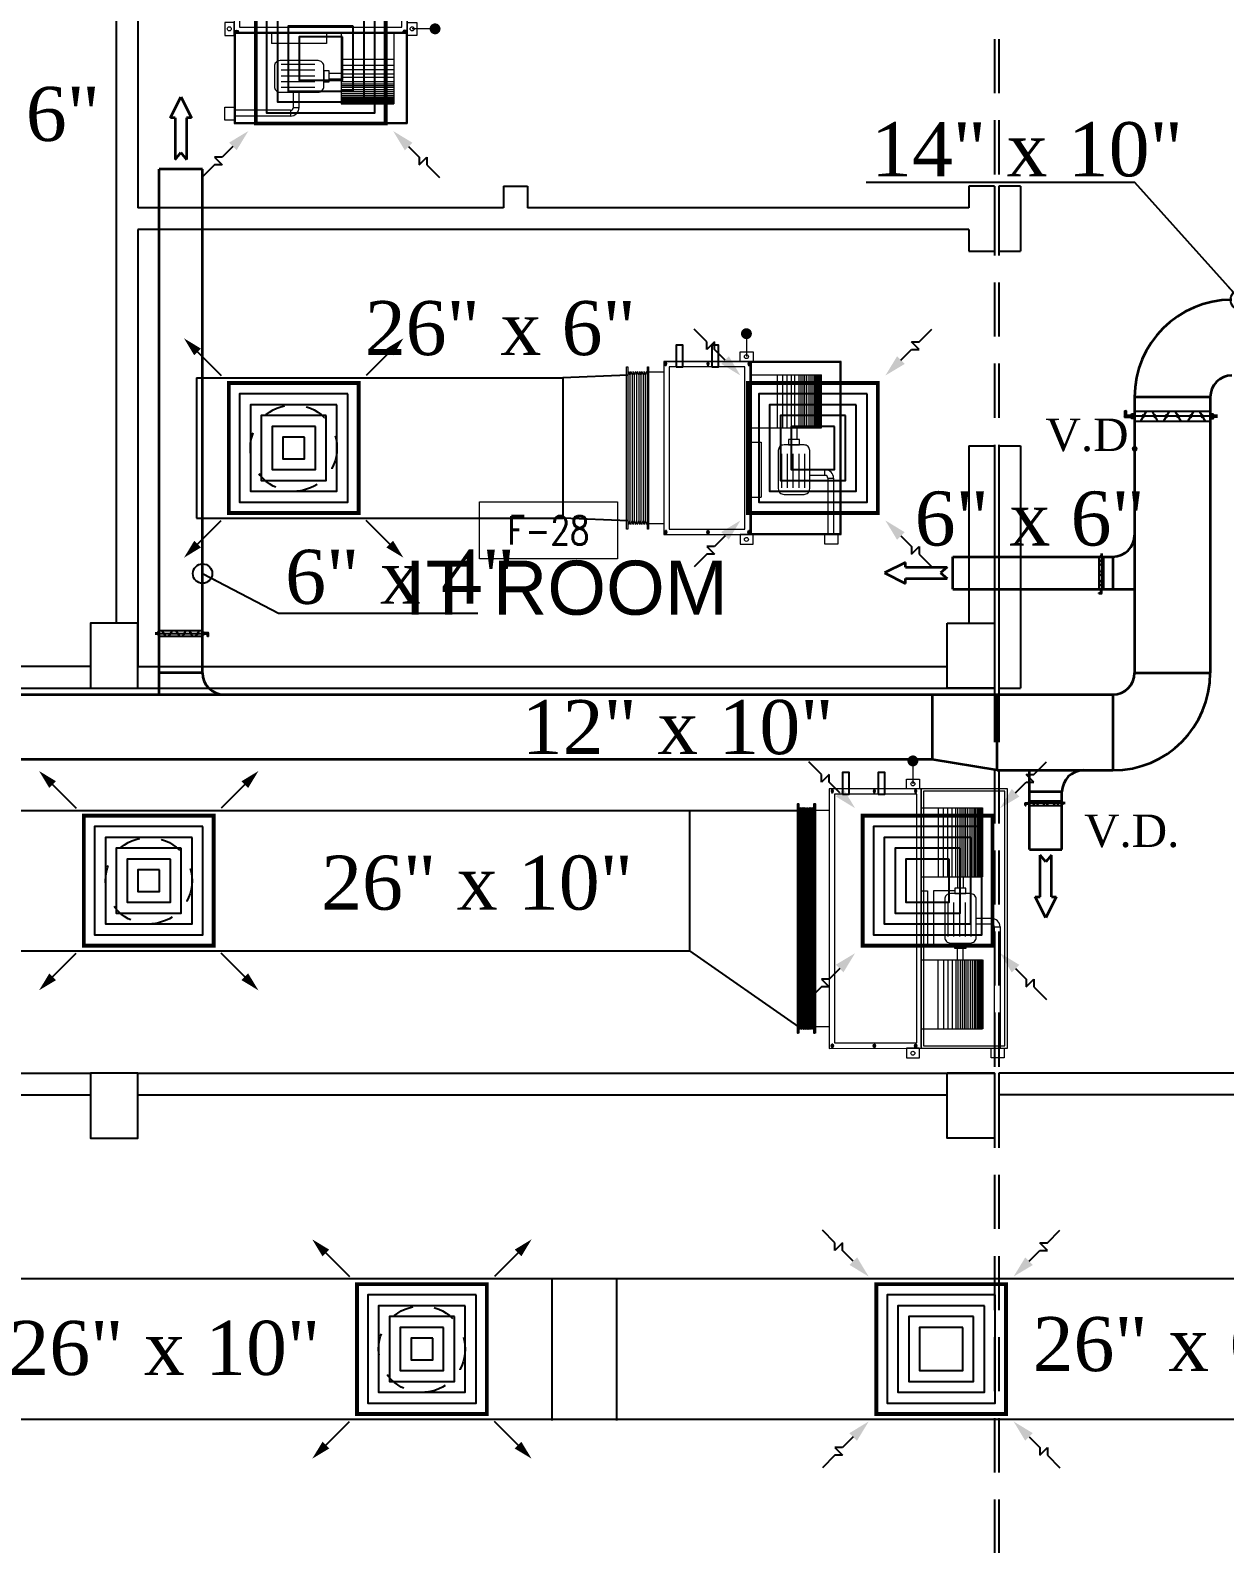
# Model space of a CAD drawing. Extents: x -432 to -365, y -145 to 173.
# Drawn here: x -387.16 to -381.64, y -88.2 to -81.21 of the extents above; entities that cross this region are included whole.
import ezdxf
from ezdxf.enums import TextEntityAlignment as Align

# ---------------------------------------------------------------- set-up
doc = ezdxf.new("R2010")
doc.units = 0
doc.header["$MEASUREMENT"] = 0
for name, pattern in [('DASHDOT', [1, 0.5, -0.25, 0, -0.25]), ('HIDDEN', [0.375, 0.25, -0.125]), ('HIDDEN-Z', [3, 2, -1])]:
    doc.linetypes.add(name, pattern=pattern)
for name, color, linetype in [('01_AC-EQUIP', 206, 'Continuous'), ('03_AC-S.DUCT', 5, 'Continuous'), ('12-AC-FL.CONN.', 2, 'Continuous'), ('A.C.VOLUM DAMPER', 2, 'Continuous'), ('COL', 2, 'Continuous'), ('COLHATCH', 5, 'Continuous'), ('FASEL', 253, 'Continuous'), ('M-CH-WP-R', 40, 'HIDDEN-Z'), ('M-CH-WP-S', 142, 'Continuous'), ('M-DIFUSER', 195, 'Continuous'), ('M-DUCT-RA', 30, 'Continuous'), ('M-DUCT-SA', 5, 'Continuous'), ('M-EQBMNT', 21, 'Continuous'), ('WALL', 4, 'Continuous'), ('WIN', 5, 'Continuous'), ('ZONE TEXT', 73, 'Continuous')]:
    doc.layers.add(name, color=color, linetype=linetype)
for name, color, linetype, lineweight in [('04-AC_F.A.DUCT', 4, 'Continuous', 35), ('A-SYMB-RMNU', 4, 'Continuous', 9), ('AC-TEXT', 15, 'Continuous', 30)]:
    doc.layers.add(name, color=color, linetype=linetype, lineweight=lineweight)
doc.styles.add('AC', font='romans.shx', dxfattribs={"height": 0.2})
doc.styles.add('ARABY', font='sosa.shx')
doc.styles.add('ROMANS-TITLE', font='ROMANS.shx', dxfattribs={"width": 0.8})
doc.dimstyles.new('IHAB', dxfattribs={"dimscale": 0, "dimtxt": 0.15, "dimasz": 0.09, "dimexe": 0.18, "dimexo": 0.0625, "dimgap": 0, "dimtad": 0, "dimtih": 1, "dimtoh": 1, "dimzin": 0, "dimdsep": 46, "dimtxsty": 'ARABY', "dimcen": 0.03, "dimse1": 1, "dimse2": 1, "dimclrd": 36, "dimclrt": 42, "dimadec": 0, "dimazin": 0, "dimtfac": 1, "dimtmove": 1, "dimatfit": 3, "dimldrblk": 'ORIGIN', "dimfxl": 1, "dimtolj": 1, "dimtzin": 0, "dimarcsym": 0})

# ---------------------------------------------------------------- blocks, each defined once
blk = doc.blocks.new('*U251')
at = {"layer": 'M-DIFUSER', "ltscale": 5, "const_width": 18}
blk.add_lwpolyline([(-300, 300), (300, 300), (300, -300), (-300, -300)], close=True, dxfattribs=at)
at = {"layer": 'M-DIFUSER', "color": 21}
for points in [[(250, 250), (-250, 250), (-250, -250), (250, -250)], [(200, 200), (-200, 200), (-200, -200), (200, -200)], [(150, 150), (-150, 150), (-150, -150), (150, -150)], [(100, 100), (-100, 100), (-100, -100), (100, -100)], [(50, 50), (-50, 50), (-50, -50), (50, -50)]]:
    blk.add_lwpolyline(points, close=True, dxfattribs=at)
at = {"layer": 'M-DUCT-SA', "color": 5, "extrusion": (-5.07059e-20, -1.19855e-17, -1)}
blk.add_line((-461.1, 461.1), (-335.4, 335.4), dxfattribs=at)
at = {"layer": 'M-DUCT-SA', "color": 5, "extrusion": (-1.19855e-17, 5.07059e-20, -1)}
blk.add_line((461.1, 461.1), (335.4, 335.4), dxfattribs=at)
at = {"layer": 'M-DUCT-SA', "color": 5, "extrusion": (1.19855e-17, -5.07059e-20, -1)}
blk.add_line((-461.1, -461.1), (-335.4, -335.4), dxfattribs=at)
at = {"layer": 'M-DUCT-SA', "color": 5, "extrusion": (5.07059e-20, 1.19855e-17, -1)}
blk.add_line((461.1, -461.1), (335.4, -335.4), dxfattribs=at)
at = {"layer": 'M-DUCT-SA', "color": 5, "extrusion": (-5.07059e-20, -1.19855e-17, -1)}
blk.add_solid([(459.6, 428.4), (428.6, 459.4), (506.9, 506.9)], dxfattribs=at)
at = {"layer": 'M-DUCT-SA', "color": 5, "extrusion": (5.07059e-20, -1.19855e-17, -1)}
blk.add_solid([(-459.6, 428.4), (-428.7, 459.4), (-506.9, 506.9)], dxfattribs=at)
at = {"layer": 'M-DUCT-SA', "color": 5, "extrusion": (1.19855e-17, -5.07059e-20, -1)}
blk.add_solid([(428.4, -459.6), (459.4, -428.6), (506.9, -506.9)], dxfattribs=at)
at = {"layer": 'M-DUCT-SA', "color": 5, "extrusion": (-1.19855e-17, -5.07059e-20, -1)}
blk.add_solid([(-428.4, -459.6), (-459.4, -428.6), (-506.9, -506.9)], dxfattribs=at)
blk = doc.blocks.new('*U254')
at = {"layer": 'M-DIFUSER', "ltscale": 5, "const_width": 18}
blk.add_lwpolyline([(-300, 300), (300, 300), (300, -300), (-300, -300)], close=True, dxfattribs=at)
at = {"layer": 'M-DIFUSER', "color": 21}
for points in [[(250, 250), (-250, 250), (-250, -250), (250, -250)], [(200, 200), (-200, 200), (-200, -200), (200, -200)], [(150, 150), (-150, 150), (-150, -150), (150, -150)], [(100, 100), (-100, 100), (-100, -100), (100, -100)]]:
    blk.add_lwpolyline(points, close=True, dxfattribs=at)
at = {"layer": 'M-DUCT-RA', "color": 30}
for p, q in [((-491, 491), (-548.9, 548.9)), ((-491, 455.4), (-491, 491)), ((-455.4, 491), (-491, 455.4)), ((-455.4, 455.4), (-455.4, 491)), ((455.4, 491), (491, 491)), ((491, 455.4), (455.4, 491)), ((491, 491), (548.9, 548.9)), ((-406.3, 406.3), (-455.4, 455.4)), ((406.3, 406.3), (455.4, 455.4)), ((455.4, 455.4), (491, 455.4)), ((-406.3, -406.3), (-455.4, -455.4)), ((406.3, -406.3), (455.4, -455.4)), ((-491, -455.4), (-455.4, -491)), ((-455.4, -455.4), (-491, -455.4)), ((455.4, -491), (491, -455.4)), ((455.4, -455.4), (455.4, -491)), ((491, -455.4), (491, -491)), ((-491, -491), (-548.9, -548.9)), ((-455.4, -491), (-491, -491)), ((491, -491), (548.9, -548.9))]:
    blk.add_line(p, q, dxfattribs=at)
for points in [[(-388.6, 424), (-423.7, 388.9), (-335, 335)], [(424, 388.6), (388.9, 423.7), (335, 335)], [(-424, -388.6), (-388.9, -423.7), (-335, -335)], [(388.6, -424), (423.7, -388.9), (335, -335)]]:
    blk.add_solid(points, dxfattribs=at)
blk = doc.blocks.new('A$C069E27EC')
at = {"layer": '01_AC-EQUIP', "color": 2, "linetype": 'Continuous'}
for p, q in [((0, 0), (0, -130)), ((1.01, 0.32), (0.5, -1.29)), ((1.01, 0.32), (1.52, -1.29)), ((2.03, 0.32), (1.52, -1.29)), ((2.03, 0.32), (2.54, -1.29)), ((3.05, 0.32), (2.54, -1.29)), ((3.05, 0.32), (3.56, -1.29)), ((4.06, 0.32), (3.56, -1.29)), ((4.06, 0.32), (4.57, -1.29)), ((5.08, 0.32), (4.57, -1.29)), ((5.08, 0.32), (5.59, -1.29)), ((6.1, 0.32), (5.59, -1.29)), ((6.1, 0.32), (6.61, -1.29)), ((7.12, 0.32), (6.61, -1.29)), ((7.12, 0.32), (7.63, -1.29)), ((8.14, 0.32), (7.63, -1.29)), ((8.14, 0.32), (8.65, -1.29)), ((9.16, 0.32), (8.65, -1.29)), ((9.16, 0.32), (9.67, -1.29)), ((1.52, -128.71), (1.52, -1.29)), ((2.54, -128.71), (2.54, -1.29)), ((3.56, -128.71), (3.56, -1.29)), ((4.57, -128.71), (4.57, -1.29)), ((5.59, -128.71), (5.59, -1.29)), ((6.61, -128.71), (6.61, -1.29)), ((7.63, -128.71), (7.63, -1.29)), ((8.65, -128.71), (8.65, -1.29)), ((1.01, -130.32), (0.5, -128.71)), ((1.01, -130.32), (1.52, -128.71)), ((2.03, -130.32), (1.52, -128.71)), ((2.03, -130.32), (2.54, -128.71)), ((3.05, -130.32), (2.54, -128.71)), ((3.05, -130.32), (3.56, -128.71)), ((4.06, -130.32), (3.56, -128.71)), ((4.06, -130.32), (4.57, -128.71)), ((5.08, -130.32), (4.57, -128.71)), ((5.08, -130.32), (5.59, -128.71)), ((6.1, -130.32), (5.59, -128.71)), ((6.1, -130.32), (6.61, -128.71)), ((7.12, -130.32), (6.61, -128.71)), ((7.12, -130.32), (7.63, -128.71)), ((8.14, -130.32), (7.63, -128.71)), ((8.14, -130.32), (8.65, -128.71)), ((9.16, -130.32), (8.65, -128.71)), ((9.16, -130.32), (9.67, -128.71))]:
    blk.add_line(p, q, dxfattribs=at)
for points in [[(0, 2.5), (0.5, 2.5), (0.5, -132.5), (0, -132.5)], [(9.67, 2.5), (10.17, 2.5), (10.17, -132.5), (9.67, -132.5)]]:
    blk.add_lwpolyline(points, close=True, dxfattribs=at)
blk = doc.blocks.new('A$C7CD32F90')
at = {"layer": '01_AC-EQUIP', "color": 1, "lineweight": 20}
for p, q in [((0.6392, -0.0346), (1.2, -0.0345)), ((0.6392, -0.0612), (0.6392, -0.0346)), ((0.6392, -0.0612), (1.2, -0.0612)), ((0.0885, -0.4), (0.0885, -0.1159)), ((0.4078, -0.1159), (0.0885, -0.1159)), ((0.4078, -0.1175), (0.0885, -0.1175)), ((0.4078, -0.1194), (0.0885, -0.1194)), ((0.4078, -0.1218), (0.0885, -0.1218)), ((0.4078, -0.1249), (0.0885, -0.1249)), ((0.4078, -0.1281), (0.0885, -0.1281)), ((0.4078, -0.1317), (0.0885, -0.1317)), ((0.4078, -0.1357), (0.0885, -0.1357)), ((0.4078, -0.4), (0.4078, -0.1159)), ((0.5993, -0.0745), (0.5993, -0.1449)), ((0.6259, -0.0745), (0.5993, -0.0745)), ((0.6259, -0.0745), (0.6259, -0.1449)), ((0.7908, -0.4), (0.7908, -0.1159)), ((0.7908, -0.1159), (1.11, -0.1159)), ((0.7908, -0.1175), (1.11, -0.1175)), ((0.7908, -0.1194), (1.11, -0.1194)), ((0.7908, -0.1218), (1.11, -0.1218)), ((0.7908, -0.1249), (1.11, -0.1249)), ((0.7908, -0.1281), (1.11, -0.1281)), ((0.7908, -0.1317), (1.11, -0.1317)), ((0.7908, -0.1357), (1.11, -0.1357)), ((1.11, -0.4), (1.11, -0.1159)), ((0.4078, -0.1407), (0.0885, -0.1407)), ((0.4078, -0.1475), (0.0885, -0.1475)), ((0.4078, -0.1547), (0.0885, -0.1547)), ((0.4078, -0.1635), (0.0885, -0.1635)), ((0.4078, -0.1733), (0.0885, -0.1733)), ((0.4078, -0.1834), (0.0885, -0.1834)), ((0.4078, -0.1935), (0.0885, -0.1935)), ((0.4078, -0.2007), (0.0885, -0.2007)), ((0.4078, -0.2094), (0.0885, -0.2094)), ((0.4078, -0.2044), (0.4596, -0.2044)), ((0.6828, -0.1679), (0.5262, -0.1679)), ((0.6828, -0.1945), (0.5262, -0.1945)), ((0.7908, -0.2044), (0.739, -0.2044)), ((0.7908, -0.1407), (1.11, -0.1407)), ((0.7908, -0.1475), (1.11, -0.1475)), ((0.7908, -0.1547), (1.11, -0.1547)), ((0.7908, -0.1635), (1.11, -0.1635)), ((0.7908, -0.1733), (1.11, -0.1733)), ((0.7908, -0.1834), (1.11, -0.1834)), ((0.7908, -0.1935), (1.11, -0.1935)), ((0.7908, -0.2007), (1.11, -0.2007)), ((0.7908, -0.2094), (1.11, -0.2094)), ((0.4078, -0.2192), (0.0885, -0.2192)), ((0.4078, -0.2293), (0.0885, -0.2293)), ((0.4078, -0.2394), (0.0885, -0.2394)), ((0.4078, -0.2554), (0.0885, -0.2554)), ((0.4078, -0.2754), (0.0885, -0.2754)), ((0.4078, -0.231), (0.4596, -0.231)), ((0.4722, -0.2429), (0.4722, -0.3429)), ((0.6828, -0.2211), (0.5262, -0.2211)), ((0.6828, -0.2477), (0.5262, -0.2477)), ((0.6828, -0.2743), (0.5262, -0.2743)), ((0.7263, -0.2429), (0.7263, -0.3429)), ((0.7908, -0.231), (0.739, -0.231)), ((0.7908, -0.2192), (1.11, -0.2192)), ((0.7908, -0.2293), (1.11, -0.2293)), ((0.7908, -0.2394), (1.11, -0.2394)), ((0.7908, -0.2554), (1.11, -0.2554)), ((0.7908, -0.2754), (1.11, -0.2754)), ((0.4078, -0.2954), (0.0885, -0.2954)), ((0.0885, -0.3207), (0.4078, -0.3207)), ((0.4722, -0.3429), (0.7263, -0.3429)), ((0.7908, -0.2954), (1.11, -0.2954)), ((1.11, -0.3207), (0.7908, -0.3207)), ((0.0111, -0.4184), (0.0111, -0.4317)), ((0.4722, -0.3703), (0.7263, -0.3703)), ((0.4722, -0.4), (0.4722, -0.3703)), ((0.7263, -0.4), (0.7263, -0.3703)), ((1.1889, -0.4184), (1.1889, -0.4317)), ((0.0219, -0.4254), (0.0012, -0.4254)), ((1.1781, -0.4254), (1.1988, -0.4254)), ((0.0219, -0.6154), (0.0012, -0.6154)), ((0.0111, -0.6084), (0.0111, -0.6217)), ((1.1781, -0.6154), (1.1988, -0.6154)), ((1.1889, -0.6084), (1.1889, -0.6217)), ((0.0219, -0.8104), (0.0012, -0.8104)), ((0.0111, -0.8034), (0.0111, -0.8167)), ((0.1002, -0.8245), (0.1002, -0.8899)), ((1.1002, -0.8245), (1.1002, -0.8899)), ((1.1781, -0.8104), (1.1988, -0.8104)), ((1.1889, -0.8034), (1.1889, -0.8167))]:
    blk.add_line(p, q, dxfattribs=at)
at = {"layer": '01_AC-EQUIP', "color": 1, "linetype": 'DASHDOT', "lineweight": 20}
for p, q in [((0.4078, -0.1935), (0.0885, -0.1935)), ((0.7908, -0.1935), (1.11, -0.1935))]:
    blk.add_line(p, q, dxfattribs=at)
at = {"layer": '01_AC-EQUIP', "color": 4, "lineweight": 20}
blk.add_line((-0.1285, -0.4376), (-0.0226, -0.4376), dxfattribs=at)
at = {"layer": '01_AC-EQUIP', "color": 1, "lineweight": 20}
for points in [[(0, -0.4), (1.2, -0.4), (1.2, 0), (0, 0)], [(0.0121, -0.3879), (1.1879, -0.3879), (1.1879, -0.0121), (0.0121, -0.0121)], [(1.244, -0.0757), (1.2, -0.0757), (1.2, -0.0158), (1.244, -0.0158)], [(0.4848, -0.1925), (0.4596, -0.1925), (0.4596, -0.2429), (0.4848, -0.2429)], [(0.7137, -0.1925), (0.739, -0.1925), (0.739, -0.2429), (0.7137, -0.2429)], [(-0.044, -0.4068), (0, -0.4068), (0, -0.4667), (-0.044, -0.4667)], [(1.2, -0.4), (0, -0.4), (0, -0.8245), (1.2003, -0.8245)], [(1.244, -0.4068), (1.2, -0.4068), (1.2, -0.4667), (1.244, -0.4667)], [(1.175, -0.42), (0.0245, -0.42), (0.0245, -0.8), (1.175, -0.8)]]:
    blk.add_lwpolyline(points, close=True, dxfattribs=at)
blk.add_lwpolyline([(0.6871, -0.1449), (0.5115, -0.1449, 0.414214), (0.4848, -0.1715), (0.4848, -0.2639, 0.414214), (0.5115, -0.2905), (0.6871, -0.2905, 0.414214), (0.7137, -0.2639), (0.7137, -0.1715, 0.414214)], format="xyb", close=True, dxfattribs=at)
at = {"layer": '01_AC-EQUIP', "color": 4, "lineweight": 20, "const_width": 0.0252}
blk.add_lwpolyline([(-0.1258, -0.4499, 1), (-0.1312, -0.4253, 1)], format="xyb", close=True, dxfattribs=at)
at = {"layer": '01_AC-EQUIP', "color": 1, "lineweight": 20}
for centre in [(-0.0226, -0.4376), (1.2226, -0.4376)]:
    blk.add_circle(centre, 0.00932, dxfattribs=at)
for radius in [0.0399, 0.0133]:
    blk.add_arc((0.6392, -0.0745), radius, 90.00061, 180.00061, dxfattribs=at)
at = {"layer": '01_AC-EQUIP', "color": 1, "lineweight": 20, "extrusion": (0, 0, -1)}
for centre, major_axis, start_param, end_param in [((0.0111, -0.4254), (-0.00827, 0), -1.570796, 4.712389), ((0.0111, -0.4254), (-0.0047, 0), 3.141593, 9.424778), ((0.0111, -0.6154), (-0.00827, 0), -1.570796, 4.712389), ((0.0111, -0.6154), (-0.0047, 0), 3.141593, 9.424778), ((0.0111, -0.8104), (-0.00827, 0), -1.570796, 4.712389), ((0.0111, -0.8104), (-0.0047, 0), 3.141593, 9.424778)]:
    blk.add_ellipse(centre, major_axis=major_axis, ratio=0.646018, start_param=start_param, end_param=end_param, dxfattribs=at)
at = {"layer": '01_AC-EQUIP', "color": 1, "lineweight": 20}
for centre, major_axis, start_param, end_param in [((1.1889, -0.4254), (0.00827, 0), -1.570796, 4.712389), ((1.1889, -0.4254), (0.0047, 0), 3.141593, 9.424778), ((1.1889, -0.6154), (0.00827, 0), -1.570796, 4.712389), ((1.1889, -0.6154), (0.0047, 0), 3.141593, 9.424778), ((1.1889, -0.8104), (0.00827, 0), -1.570796, 4.712389), ((1.1889, -0.8104), (0.0047, 0), 3.141593, 9.424778)]:
    blk.add_ellipse(centre, major_axis=major_axis, ratio=0.646018, start_param=start_param, end_param=end_param, dxfattribs=at)
at = {"layer": 'M-CH-WP-R', "color": 6, "linetype": 'ByBlock', "ltscale": 1.5}
blk.add_lwpolyline([(0.025, -0.7623), (0.025, -0.7323), (-0.075, -0.7323), (-0.075, -0.7623)], close=True, dxfattribs=at)
at = {"layer": 'M-CH-WP-S', "color": 5, "linetype": 'ByBlock', "ltscale": 1.5}
blk.add_lwpolyline([(0.025, -0.5973), (0.025, -0.5673), (-0.075, -0.5673), (-0.075, -0.5973)], close=True, dxfattribs=at)
at = {"layer": 'M-EQBMNT', "color": 21, "linetype": 'ByBlock', "ltscale": 1.5}
for p, q in [((0.4078, -0.1159), (0.0885, -0.1159)), ((0.7908, -0.1159), (1.11, -0.1159))]:
    blk.add_line(p, q, dxfattribs=at)
at = {"layer": '01_AC-EQUIP', "color": 1, "lineweight": 20, "xscale": 0.00784765227677817, "yscale": 0.00784765227677817, "zscale": 0.00784765227677817, "rotation": 270}
blk.add_blockref('A$C069E27EC', (1.1102, -0.8899), dxfattribs=at)
blk = doc.blocks.new('A$C7E27466D')
at = {"layer": '01_AC-EQUIP', "color": 2, "lineweight": 20}
for p, q in [((-75.32, 98.15), (-73.71, 98.66)), ((-75.32, 98.15), (-73.71, 97.64)), ((-4.68, 98.15), (-6.29, 98.66)), ((-4.68, 98.15), (-6.29, 97.64)), ((-75.32, 97.13), (-73.71, 97.64)), ((-75.32, 97.13), (-73.71, 96.62)), ((-75.32, 96.11), (-73.71, 96.62)), ((-75.32, 96.11), (-73.71, 95.6)), ((-75.32, 95.09), (-73.71, 95.6)), ((-75.32, 95.09), (-73.71, 94.58)), ((-75.32, 94.07), (-73.71, 94.58)), ((-75.32, 94.07), (-73.71, 93.56)), ((-75.32, 93.06), (-73.71, 93.56)), ((-75.32, 93.06), (-73.71, 92.55)), ((-75.32, 92.04), (-73.71, 92.55)), ((-75.32, 92.04), (-73.71, 91.53)), ((-75.32, 91.02), (-73.71, 91.53)), ((-75.32, 91.02), (-73.71, 90.51)), ((-6.29, 97.64), (-73.71, 97.64)), ((-6.29, 96.62), (-73.71, 96.62)), ((-6.29, 95.6), (-73.71, 95.6)), ((-6.29, 94.58), (-73.71, 94.58)), ((-6.29, 93.56), (-73.71, 93.56)), ((-6.29, 92.55), (-73.71, 92.55)), ((-6.29, 91.53), (-73.71, 91.53)), ((-4.68, 97.13), (-6.29, 97.64)), ((-4.68, 97.13), (-6.29, 96.62)), ((-4.68, 96.11), (-6.29, 96.62)), ((-4.68, 96.11), (-6.29, 95.6)), ((-4.68, 95.09), (-6.29, 95.6)), ((-4.68, 95.09), (-6.29, 94.58)), ((-4.68, 94.07), (-6.29, 94.58)), ((-4.68, 94.07), (-6.29, 93.56)), ((-4.68, 93.06), (-6.29, 93.56)), ((-4.68, 93.06), (-6.29, 92.55)), ((-4.68, 92.04), (-6.29, 92.55)), ((-4.68, 92.04), (-6.29, 91.53)), ((-4.68, 91.02), (-6.29, 91.53)), ((-4.68, 91.02), (-6.29, 90.51)), ((-75.32, 90), (-73.71, 90.51)), ((-75.32, 90), (-73.71, 89.49)), ((-6.29, 90.51), (-73.71, 90.51)), ((-4.68, 90), (-6.29, 90.51)), ((-4.68, 90), (-6.29, 89.49))]:
    blk.add_line(p, q, dxfattribs=at)
at = {"layer": '01_AC-EQUIP', "color": 1, "lineweight": 20}
for p, q in [((-75, 82), (-75, 88.99)), ((-5, 82), (-5, 88.99)), ((-77.81, 81.04), (-79.88, 81.04)), ((-78.89, 80.34), (-78.89, 81.67)), ((-2.19, 81.04), (-0.12, 81.04)), ((-1.11, 80.34), (-1.11, 81.67)), ((0, 82), (0, 0)), ((-77.81, 61.54), (-79.88, 61.54)), ((-78.89, 60.84), (-78.89, 62.17)), ((-2.19, 61.54), (-0.12, 61.54)), ((-1.11, 60.84), (-1.11, 62.17)), ((-77.81, 42.54), (-79.88, 42.54)), ((-78.89, 41.84), (-78.89, 43.17)), ((-62.71, 42), (-62.71, 37.03)), ((-37.29, 42), (-37.29, 37.03)), ((-30.6, 42), (-30.6, 9.05)), ((-6.17, 42), (-6.17, 9.05)), ((-2.19, 42.54), (-0.12, 42.54)), ((-1.11, 41.84), (-1.11, 43.17)), ((-37.29, 37.03), (-62.71, 37.03)), ((-6.17, 29.53), (-30.6, 29.53)), ((-58.35, 27.43), (-42.69, 27.43)), ((-58.35, 24.77), (-42.69, 24.77)), ((-58.35, 22.11), (-42.69, 22.11)), ((-30.6, 23.1), (-36.03, 23.1)), ((-30.6, 27), (-6.17, 27)), ((-30.6, 25), (-6.17, 25)), ((-30.6, 23), (-6.17, 23)), ((-30.6, 21.4), (-6.17, 21.4)), ((-58.35, 19.45), (-42.69, 19.45)), ((-58.35, 16.79), (-42.69, 16.79)), ((-52.66, 7.45), (-52.66, 14.49)), ((-50, 7.45), (-50, 14.49)), ((-30.6, 20.44), (-36.03, 20.44)), ((-30.6, 19.38), (-6.17, 19.38)), ((-30.6, 18.4), (-6.17, 18.4)), ((-30.6, 17.52), (-6.17, 17.52)), ((-30.6, 16.8), (-6.17, 16.8)), ((-30.6, 15.79), (-6.17, 15.79)), ((-30.6, 14.78), (-6.17, 14.78)), ((-52.66, 7.45), (-50, 7.45)), ((-30.6, 13.8), (-6.17, 13.8)), ((-30.6, 12.93), (-6.17, 12.93)), ((-30.6, 12.21), (-6.17, 12.21)), ((-30.6, 11.53), (-6.17, 11.53)), ((-30.6, 11.03), (-6.17, 11.03)), ((-30.6, 10.62), (-6.17, 10.62)), ((-30.6, 10.27), (-6.17, 10.27)), ((-30.6, 9.94), (-6.17, 9.94)), ((-30.6, 9.63), (-6.17, 9.63)), ((-30.6, 9.39), (-6.17, 9.39)), ((-30.6, 9.2), (-6.17, 9.2)), ((-30.6, 9.05), (-6.17, 9.05)), ((-30.6, 9.05), (-6.17, 9.05)), ((-53.99, 6.12), (-79.58, 6.12)), ((-53.99, 3.46), (-79.58, 3.46)), ((-53.99, 6.12), (-53.99, 3.46))]:
    blk.add_line(p, q, dxfattribs=at)
at = {"layer": '01_AC-EQUIP', "color": 4, "lineweight": 20}
blk.add_line((12.85, 43.76), (2.26, 43.76), dxfattribs=at)
at = {"layer": '01_AC-EQUIP', "color": 1, "linetype": 'DASHDOT', "lineweight": 20}
blk.add_line((-30.6, 16.8), (-6.17, 16.8), dxfattribs=at)
at = {"layer": '01_AC-EQUIP', "color": 2, "lineweight": 20}
for points in [[(-77.5, 98.66), (-77.5, 99.16), (-2.5, 99.16), (-2.5, 98.66)], [(-77.5, 88.99), (-77.5, 89.49), (-2.5, 89.49), (-2.5, 88.99)]]:
    blk.add_lwpolyline(points, close=True, dxfattribs=at)
at = {"layer": '01_AC-EQUIP', "color": 1, "lineweight": 20}
for points in [[(-80, 42), (0, 42), (0, 82), (-80, 82)], [(-77.5, 44.5), (-2.5, 44.5), (-2.5, 79.5), (-77.5, 79.5)], [(-84.4, 40.68), (-80, 40.68), (-80, 46.67), (-84.4, 46.67)], [(-80, 42), (-80, 0), (0, 0), (0, 42)], [(4.4, 40.68), (0, 40.68), (0, 46.67), (4.4, 46.67)], [(-79.58, 41.58), (-79.58, 0.42), (-0.42, 0.42), (-0.42, 41.58)], [(-38.56, 19.25), (-36.03, 19.25), (-36.03, 24.29), (-38.56, 24.29)], [(-84.4, 7.57), (-80, 7.57), (-80, 1.58), (-84.4, 1.58)]]:
    blk.add_lwpolyline(points, close=True, dxfattribs=at)
at = {"layer": '01_AC-EQUIP', "color": 4, "lineweight": 20, "const_width": 2.52}
blk.add_lwpolyline([(12.58, 44.99, 1), (13.12, 42.53, 1)], format="xyb", close=True, dxfattribs=at)
at = {"layer": '01_AC-EQUIP', "color": 1, "lineweight": 20}
blk.add_lwpolyline([(-58.78, 14.49), (-41.22, 14.49, 0.414214), (-38.56, 17.15), (-38.56, 26.39, 0.414214), (-41.22, 29.05), (-58.78, 29.05, 0.414214), (-61.44, 26.39), (-61.44, 17.15, 0.414214)], format="xyb", close=True, dxfattribs=at)
for centre in [(-82.26, 43.76), (2.26, 43.76)]:
    blk.add_circle(centre, 0.932, dxfattribs=at)
for radius in [1.33, 3.99]:
    blk.add_arc((-53.99, 7.45), radius, 270.00061, 0.00061, dxfattribs=at)
for centre, major_axis, start_param, end_param in [((-78.89, 81.04), (-0.827, 0), -1.570796, 4.712389), ((-78.89, 81.04), (-0.47, 0), 3.141593, 9.424778), ((-78.89, 61.54), (-0.827, 0), -1.570796, 4.712389), ((-78.89, 61.54), (-0.47, 0), 3.141593, 9.424778), ((-78.89, 42.54), (-0.827, 0), -1.570796, 4.712389), ((-78.89, 42.54), (-0.47, 0), 3.141593, 9.424778)]:
    blk.add_ellipse(centre, major_axis=major_axis, ratio=0.646018, start_param=start_param, end_param=end_param, dxfattribs=at)
at = {"layer": '01_AC-EQUIP', "color": 1, "lineweight": 20, "extrusion": (0, 0, -1)}
for centre, major_axis, start_param, end_param in [((-1.11, 81.04), (0.827, 0), -1.570796, 4.712389), ((-1.11, 81.04), (0.47, 0), 3.141593, 9.424778), ((-1.11, 61.54), (0.827, 0), -1.570796, 4.712389), ((-1.11, 61.54), (0.47, 0), 3.141593, 9.424778), ((-1.11, 42.54), (0.827, 0), -1.570796, 4.712389), ((-1.11, 42.54), (0.47, 0), 3.141593, 9.424778)]:
    blk.add_ellipse(centre, major_axis=major_axis, ratio=0.646018, start_param=start_param, end_param=end_param, dxfattribs=at)
at = {"layer": 'M-CH-WP-R', "color": 6, "linetype": 'ByBlock', "ltscale": 1.5}
blk.add_lwpolyline([(-2.5, 76.23), (-2.5, 73.23), (7.5, 73.23), (7.5, 76.23)], close=True, dxfattribs=at)
at = {"layer": 'M-CH-WP-S', "color": 5, "linetype": 'ByBlock', "ltscale": 1.5}
blk.add_lwpolyline([(-2.5, 59.73), (-2.5, 56.73), (7.5, 56.73), (7.5, 59.73)], close=True, dxfattribs=at)
blk = doc.blocks.new('A$C180A56EA')
at = {"layer": 'A.C.VOLUM DAMPER'}
h = blk.add_hatch(dxfattribs=at)
h.set_pattern_fill('ANSI31', color=256, scale=0.001, style=0)
h.set_pattern_definition([(45, (129.5106855, -230.48025158), (-8.838834765e-05, 8.838834765e-05), [])])
h.paths.add_polyline_path([(0.0459, 0.0039), (0.0459, 0.0065), (0.0401, 0.0065), (0.0401, -0.0027), (0.0459, -0.0027), (0.0459, 0), (0.0603, 0), (0.0603, 0.0128), (0.057, 0.0128), (0.057, 0.0039)])
for p, q in [((-0.1242, 0.0032), (-0.1161, 0.0032)), ((-0.1161, 0.0004), (-0.119, 0.0032)), ((-0.1185, 0), (-0.1161, 0.0024)), ((-0.1161, 0.0015), (-0.1179, 0.0032)), ((-0.1174, 0), (-0.1161, 0.0013)), ((-0.1161, 0.0026), (-0.1168, 0.0032)), ((-0.1163, 0), (-0.1161, 0.0001)), ((-0.1161, 0.0001), (-0.1104, 0.0058)), ((-0.1161, 0.0013), (-0.1116, 0.0058)), ((-0.1161, 0.0024), (-0.1127, 0.0058)), ((-0.1161, -0.0026), (-0.1161, 0.0058)), ((-0.1161, 0.0035), (-0.1138, 0.0058)), ((-0.1161, 0.0058), (-0.1099, 0.0058)), ((-0.1161, 0.0057), (-0.116, 0.0058)), ((-0.1161, 0.0046), (-0.1149, 0.0058)), ((-0.1161, -0.001), (-0.1099, 0.0053)), ((-0.1099, -0.0014), (-0.1161, 0.0048)), ((-0.1161, -0.0021), (-0.1099, 0.0042)), ((-0.1099, -0.0026), (-0.1161, 0.0037)), ((-0.1109, -0.0026), (-0.1161, 0.0026)), ((-0.112, -0.0026), (-0.1161, 0.0015)), ((-0.1131, -0.0026), (-0.1161, 0.0004)), ((-0.1099, -0.0003), (-0.116, 0.0058)), ((-0.1156, -0.0026), (-0.1099, 0.0031)), ((-0.1099, 0.0008), (-0.1149, 0.0058)), ((-0.1145, -0.0026), (-0.1099, 0.002)), ((-0.1099, 0.0019), (-0.1138, 0.0058)), ((-0.1134, -0.0026), (-0.1099, 0.0009)), ((-0.1128, 0.0019), (0.0401, 0.0019)), ((-0.1099, 0.003), (-0.1127, 0.0058)), ((-0.1099, 0.0041), (-0.1116, 0.0058)), ((-0.1099, 0.0052), (-0.1105, 0.0058)), ((0.0401, 0.0121), (-0.1099, 0.0121)), ((-0.0882, 0.0113), (-0.0994, -0.0075)), ((-0.0768, 0.0113), (-0.0656, -0.0075)), ((-0.0402, 0.0113), (-0.0514, -0.0075)), ((-0.0284, 0.0113), (-0.0173, -0.0075)), ((0.0056, 0.0113), (-0.0056, -0.0075)), ((0.0174, 0.0113), (0.0286, -0.0075)), ((0.0459, 0.0065), (0.0401, 0.0065)), ((0.0401, 0.0065), (0.0401, -0.0027)), ((0.0459, 0.0039), (0.0459, 0.0065)), ((0.057, 0.0039), (0.0459, 0.0039)), ((0.0603, 0.0128), (0.057, 0.0128)), ((0.057, 0.0128), (0.057, 0.0039)), ((0.0603, 0.0128), (0.0603, 0)), ((-0.1242, 0), (-0.1161, 0)), ((-0.1142, -0.0026), (-0.1161, -0.0007)), ((-0.1153, -0.0026), (-0.1161, -0.0018)), ((-0.1099, -0.0026), (-0.1161, -0.0026)), ((-0.1123, -0.0026), (-0.1099, -0.0003)), ((-0.1111, -0.0026), (-0.1099, -0.0014)), ((-0.11, -0.0026), (-0.1099, -0.0025)), ((-0.1099, -0.0083), (0.0401, -0.0083)), ((0.0401, -0.0027), (0.0459, -0.0027)), ((0.0603, 0), (0.0459, 0)), ((0.0459, -0.0027), (0.0459, 0))]:
    blk.add_line(p, q, dxfattribs=at)
at = {"layer": 'A.C.VOLUM DAMPER', "extrusion": (0, 0, -1)}
for centre, major_axis, start_param, end_param in [((-0.0938, 0.0019), (0.00135, 0.00135), 3.926991, 7.068583), ((-0.0938, 0.0019), (-0.00135, 0.00135), 2.356195, 5.497787), ((-0.0712, 0.0019), (0.00135, 0.00135), 3.926991, 7.068583), ((-0.0712, 0.0019), (-0.00135, 0.00135), 2.356195, 5.497787), ((-0.0458, 0.0019), (0.00135, 0.00135), 3.926991, 7.068583), ((-0.0458, 0.0019), (-0.00135, 0.00135), 2.356195, 5.497787), ((-0.0228, 0.0019), (0.00135, 0.00135), 3.926991, 7.068583), ((-0.0228, 0.0019), (-0.00135, 0.00135), 2.356194, 5.497787), ((0, 0.0019), (0.00135, 0.00135), 3.926991, 7.068583), ((0, 0.0019), (0.00135, 0.00135), 0.785398, 3.926991), ((0.023, 0.0019), (0.00135, 0.00135), 3.926991, 7.068583), ((0.023, 0.0019), (-0.00135, 0.00135), 2.356195, 5.497787)]:
    blk.add_ellipse(centre, major_axis=major_axis, ratio=1, start_param=start_param, end_param=end_param, dxfattribs=at)
blk = doc.blocks.new('A$C4397250F')
at = {"layer": '04-AC_F.A.DUCT'}
for p, q in [((0, 0), (-0.0241, -0.0482)), ((0.0241, -0.0482), (0, 0)), ((-0.0241, -0.0482), (-0.0132, -0.0482)), ((-0.0132, -0.0482), (-0.0132, -0.1443)), ((0.0132, -0.0482), (0.0241, -0.0482)), ((0.0132, -0.0482), (0.0132, -0.1443)), ((0, -0.1288), (-0.0132, -0.1443)), ((0.0132, -0.1443), (0, -0.1288))]:
    blk.add_line(p, q, dxfattribs=at)
blk = doc.blocks.new('A-ROOM')
at = {"layer": 'A-SYMB-RMNU'}
blk.add_lwpolyline([(-425, 175), (425, 175), (425, -175), (-425, -175)], close=True, dxfattribs=at)
at = {"layer": 'A-SYMB-RMNU', "style": 'ROMANS-TITLE', "width": 0.8}
blk.add_attdef('ROOM-NO', text='', height=175, dxfattribs=at).set_placement((0, 0), align=Align.MIDDLE)

msp = doc.modelspace()

# ---------------------------------------------------------------- hatches: boundary and pattern name
at = {"layer": 'COLHATCH', "linetype": 'Continuous'}
h = msp.add_hatch(dxfattribs=at)
h.set_pattern_fill('_USER', color=252, scale=0.05, angle=45, style=0, double=1, pattern_type=0)
h.set_pattern_definition([(45, (-202.924395, -252.77691), (-0.035355339, 0.035355339), []), (135, (-202.924395, -252.77691), (-0.035355339, -0.035355339), [])])
h.paths.add_polyline_path([(-382.4844, -75.1969), (-382.7844, -75.1969), (-382.7844, -76.0969), (-382.4844, -76.0969)])
h.paths.add_polyline_path([(-380.4844, -75.1969), (-381.2844, -75.1969), (-381.2844, -75.4969), (-380.4844, -75.4969)])
h.paths.add_polyline_path([(-378.5344, -77.1969), (-378.8344, -77.1969), (-378.8344, -77.7969), (-378.5344, -77.7969)])
h.paths.add_polyline_path([(-378.1344, -80.7769), (-378.9344, -80.7769), (-378.9344, -81.0769), (-378.1344, -81.0769)])
h.paths.add_polyline_path([(-380.6844, -80.7769), (-381.4844, -80.7769), (-381.4844, -81.0769), (-380.6844, -81.0769)])
h.paths.add_polyline_path([(-380.5844, -85.8269), (-381.4844, -85.8269), (-381.4844, -86.1269), (-380.5844, -86.1269)])
h.paths.add_polyline_path([(-378.1344, -85.7769), (-378.9344, -85.7769), (-378.9344, -86.0769), (-378.1344, -86.0769)])
h.paths.add_polyline_path([(-380.3919, -92.0469), (-381.4919, -92.0469), (-381.4919, -92.3469), (-380.6389, -92.3469, -0.011587), (-380.6548, -93.0326), (-380.4051, -93.0435, 0.01656)])
h.paths.add_polyline_path([(-380.5864, -94.7769), (-380.8398, -94.7769, -0.040808), (-381.4283, -97.1158), (-381.1918, -97.1969, 0.04151)])
h.paths.add_polyline_path([(-382.4844, -94.1769), (-382.7844, -94.1769), (-382.7844, -95.0769), (-382.4844, -95.0769)])
h.paths.add_polyline_path([(-386.6144, -94.1769), (-387.0144, -94.1769), (-387.0144, -95.0769), (-386.6144, -95.0769)])
h.paths.add_polyline_path([(-390.4144, -94.1769), (-390.8644, -94.1769), (-390.8644, -95.0769), (-390.4144, -95.0769)])
h.paths.add_polyline_path([(-390.6644, -95.9969), (-390.9644, -95.9969), (-390.9644, -96.8969), (-390.6644, -96.8969)])
h.paths.add_polyline_path([(-398.6644, -94.1769), (-398.9644, -94.1769), (-398.9644, -95.0769), (-398.6644, -95.0769)])
h.paths.add_polyline_path([(-398.6644, -95.9969), (-398.9644, -95.9969), (-398.9644, -96.8969), (-398.6644, -96.8969)])
h.paths.add_polyline_path([(-406.6644, -94.1769), (-406.9644, -94.1769), (-406.9644, -95.0769), (-406.6644, -95.0769)])
h.paths.add_polyline_path([(-406.6644, -95.9969), (-406.9644, -95.9969), (-406.9644, -96.8969), (-406.6644, -96.8969)])
h.paths.add_polyline_path([(-414.7644, -94.1769), (-415.2144, -94.1769), (-415.2144, -95.0769), (-414.7639, -95.0769)])
h.paths.add_polyline_path([(-414.6644, -95.9969), (-414.9644, -95.9969), (-414.9644, -96.8969), (-414.6644, -96.8969)])
h.paths.add_polyline_path([(-418.6144, -94.1769), (-419.0144, -94.1769), (-419.0144, -95.0769), (-418.6144, -95.0769)])
h.paths.add_polyline_path([(-422.8444, -94.1769), (-423.1444, -94.1769), (-423.1444, -95.0769), (-422.8444, -95.0769)])
h.paths.add_polyline_path([(-424.1369, -92.0469), (-425.2369, -92.0469, 0.01656), (-425.2237, -93.0435), (-424.974, -93.0326, -0.011587), (-424.9898, -92.3469), (-424.1369, -92.3469)])
h.paths.add_polyline_path([(-424.789, -94.7769), (-425.0424, -94.7769, 0.04151), (-424.437, -97.1969), (-424.2005, -97.1158, -0.040808)])
h.paths.add_polyline_path([(-424.1444, -85.8269), (-425.0444, -85.8269), (-425.0444, -86.1269), (-424.1444, -86.1269)])
h.paths.add_polyline_path([(-426.6944, -85.7769), (-427.4944, -85.7769), (-427.4944, -86.0769), (-426.6944, -86.0769)])
h.paths.add_polyline_path([(-426.6944, -80.7769), (-427.4944, -80.7769), (-427.4944, -81.0769), (-426.6944, -81.0769)])
h.paths.add_polyline_path([(-424.1444, -80.7769), (-424.9444, -80.7769), (-424.9444, -81.0769), (-424.1444, -81.0769)])
h.paths.add_polyline_path([(-426.7944, -77.1969), (-427.0944, -77.1969), (-427.0944, -77.7969), (-426.7944, -77.7969)])
h.paths.add_polyline_path([(-424.3444, -75.1969), (-425.1444, -75.1969), (-425.1444, -75.4969), (-424.3444, -75.4969)])
h.paths.add_polyline_path([(-422.8444, -75.1969), (-423.1444, -75.1969), (-423.1444, -76.0969), (-422.8444, -76.0969)])
h.paths.add_polyline_path([(-418.5644, -75.1969), (-418.9644, -75.1969), (-418.9644, -76.0969), (-418.5644, -76.0969)])
h.paths.add_polyline_path([(-414.7644, -75.1969), (-415.2144, -75.1969), (-415.2144, -76.0969), (-414.7644, -76.0969)])
h.paths.add_polyline_path([(-405.4144, -72.9969), (-405.7144, -72.9969), (-405.7144, -73.5969), (-405.4144, -73.5969)])
h.paths.add_polyline_path([(-405.4144, -75.4969), (-400.3144, -75.4969), (-400.3144, -76.9469), (-400.0144, -76.9469), (-400.0144, -75.1969), (-405.7144, -75.1969), (-405.7144, -76.9469), (-405.4144, -76.9469)])
h.paths.add_polyline_path([(-398.6644, -72.9969), (-398.9644, -72.9969), (-398.9644, -73.5969), (-398.6644, -73.5969)])
h.paths.add_polyline_path([(-398.6644, -76.3469), (-398.9644, -76.3469), (-398.9644, -76.9469), (-398.6644, -76.9469)])
h.paths.add_polyline_path([(-390.4144, -75.1969), (-390.8644, -75.1969), (-390.8644, -76.0969), (-390.4144, -76.0969)])

# ---------------------------------------------------------------- linework, layer by layer
at = {"layer": '03_AC-S.DUCT', "linetype": 'Continuous'}
for p, q in [((-386.3944, -82.8119), (-384.701, -82.8119)), ((-386.3944, -82.8119), (-386.3944, -83.4619)), ((-384.701, -82.8119), (-384.701, -83.4619)), ((-384.4006, -82.7998), (-384.7006, -82.8119)), ((-386.3944, -83.4619), (-384.701, -83.4619)), ((-384.4006, -83.474), (-384.7006, -83.4619)), ((-394.2644, -84.8119), (-383.6105, -84.8119)), ((-384.1145, -84.8119), (-384.1145, -85.4619)), ((-394.2644, -85.4619), (-384.1145, -85.4619)), ((-384.1145, -85.4619), (-383.6105, -85.8119)), ((-380.1017, -86.9769), (-387.7193, -86.9769)), ((-384.7517, -86.9822), (-384.7517, -87.6322)), ((-384.4517, -86.9822), (-384.4517, -87.6322)), ((-380.1017, -87.6269), (-387.7193, -87.6269))]:
    msp.add_line(p, q, dxfattribs=at)
at = {"layer": '04-AC_F.A.DUCT', "linetype": 'Continuous'}
for p, q in [((-386.5657, -84.2768), (-386.5657, -81.8476)), ((-386.3657, -81.8476), (-386.5657, -81.8476)), ((-386.3657, -84.1768), (-386.3657, -81.8476)), ((-382.0577, -82.9019), (-382.0577, -84.1768)), ((-381.7077, -82.9019), (-382.0577, -82.9019)), ((-381.7077, -82.9019), (-381.7077, -84.1768)), ((-382.8976, -83.6393), (-382.1577, -83.6393)), ((-382.8976, -83.7893), (-382.8976, -83.6393)), ((-382.1577, -83.6393), (-382.1577, -83.7893)), ((-382.8976, -83.7893), (-382.0577, -83.7893)), ((-386.3657, -84.1768), (-386.5657, -84.1768)), ((-382.0577, -84.1768), (-381.7077, -84.1768)), ((-396.9013, -84.2768), (-382.1577, -84.2768)), ((-382.9932, -84.2768), (-382.9932, -84.5768)), ((-382.6932, -84.6268), (-382.6932, -84.2768)), ((-382.1577, -84.2768), (-382.1577, -84.6268)), ((-382.9932, -84.5768), (-387.7657, -84.5768)), ((-382.6932, -84.6268), (-382.9932, -84.5768)), ((-382.6932, -84.6268), (-382.1577, -84.6268)), ((-382.5432, -84.9928), (-382.5432, -84.6268)), ((-382.3932, -84.7268), (-382.5432, -84.7268)), ((-382.3932, -84.9928), (-382.3932, -84.7268)), ((-382.5432, -84.9928), (-382.3932, -84.9928))]:
    msp.add_line(p, q, dxfattribs=at)
for centre, radius, start, end in [((-381.6077, -82.9019), 0.45, 90, 180), ((-381.6077, -82.9019), 0.1, 90, 180), ((-382.1577, -83.5393), 0.1, 270, 0), ((-386.2657, -84.1768), 0.1, 180, 270), ((-382.1577, -84.1768), 0.1, 270, 360), ((-382.1577, -84.1768), 0.45, 270, 360), ((-382.2932, -84.7268), 0.1, 90, 180)]:
    msp.add_arc(centre, radius, start, end, dxfattribs=at)
at = {"layer": '12-AC-FL.CONN.', "linetype": 'HIDDEN', "ltscale": 0.25}
for centre in [(-385.9444, -83.1369), (-386.6144, -85.1369), (-385.3517, -87.3019)]:
    msp.add_circle(centre, 0.2, dxfattribs=at)
at = {"layer": 'COL', "linetype": 'Continuous'}
for points in [[(-386.8844, -84.2469), (-386.6644, -84.2469), (-386.6644, -83.9469), (-386.8844, -83.9469)], [(-382.9244, -83.9469), (-382.7044, -83.9469), (-382.7044, -84.2469), (-382.9244, -84.2469)], [(-386.8844, -86.3269), (-386.6644, -86.3269), (-386.6644, -86.0269), (-386.8844, -86.0269)], [(-382.9244, -86.0269), (-382.7044, -86.0269), (-382.7044, -86.3269), (-382.9244, -86.3269)]]:
    msp.add_lwpolyline(points, close=True, dxfattribs=at)
at = {"layer": 'FASEL', "linetype": 'HIDDEN'}
for points in [[(-382.7044, -77.4969), (-382.7044, -92.7769), (-383.0044, -92.7769), (-383.0044, -92.2469), (-386.6644, -92.2469), (-386.6644, -92.7769), (-386.9644, -92.7769), (-386.9644, -92.2469), (-390.6644, -92.2469), (-390.6644, -92.7769), (-390.9644, -92.7769), (-390.9644, -92.2469), (-394.6644, -92.2469)], [(-382.6844, -77.4969), (-382.6844, -92.7969), (-383.0244, -92.7969), (-383.0244, -92.2669), (-386.6444, -92.2669), (-386.6444, -92.7969), (-386.9844, -92.7969), (-386.9844, -92.2669), (-390.6444, -92.2669), (-390.6444, -92.7969), (-390.9844, -92.7969), (-390.9844, -92.2669), (-394.6444, -92.2669)]]:
    msp.add_lwpolyline(points, dxfattribs=at)
at = {"layer": 'WALL', "color": 252, "linetype": 'Continuous'}
for p, q in [((-386.6644, -77.4969), (-386.6644, -82.0269)), ((-386.7644, -78.2469), (-386.7644, -83.9469)), ((-384.9744, -81.9269), (-384.8644, -81.9269)), ((-384.9744, -81.9269), (-384.9744, -82.0269)), ((-384.8644, -81.9269), (-384.8644, -82.0269)), ((-382.7044, -81.9269), (-382.8244, -81.9269)), ((-382.8244, -81.9269), (-382.8244, -82.0269)), ((-382.7044, -81.9269), (-382.7044, -82.2269)), ((-382.7044, -81.9269), (-382.7044, -82.2269)), ((-382.5844, -81.9269), (-382.6844, -81.9269)), ((-382.6844, -81.9269), (-382.6844, -82.2269)), ((-382.5844, -81.9269), (-382.5844, -82.2269)), ((-384.9744, -82.0269), (-386.6644, -82.0269)), ((-382.8244, -82.0269), (-384.8644, -82.0269)), ((-382.8244, -82.1269), (-386.6644, -82.1269)), ((-386.6644, -82.1269), (-386.6644, -84.1469)), ((-382.8244, -82.1269), (-382.8244, -82.2269)), ((-382.8244, -82.2269), (-382.7044, -82.2269)), ((-382.6844, -82.2269), (-382.5844, -82.2269)), ((-382.8244, -83.1269), (-382.7044, -83.1269)), ((-382.8244, -83.1269), (-382.8244, -83.9469)), ((-382.7044, -83.1269), (-382.7044, -83.9469)), ((-382.7044, -83.1269), (-382.7044, -84.2469)), ((-382.6844, -83.1269), (-382.5844, -83.1269)), ((-382.6844, -83.1269), (-382.6844, -84.2469)), ((-382.5844, -83.1269), (-382.5844, -84.2469)), ((-386.7644, -83.9469), (-386.8844, -83.9469)), ((-386.8844, -83.9469), (-386.8844, -84.2469)), ((-382.9244, -84.1469), (-382.9244, -83.9469)), ((-382.9244, -83.9469), (-382.8244, -83.9469)), ((-386.6644, -84.1469), (-382.9244, -84.1469)), ((-386.8844, -84.2469), (-382.7044, -84.2469)), ((-382.6844, -84.2469), (-382.5844, -84.2469)), ((-382.9244, -86.3269), (-382.9244, -86.0269)), ((-382.7044, -86.0269), (-382.9244, -86.0269)), ((-382.7044, -86.0269), (-382.7044, -86.3269)), ((-381.4844, -86.0269), (-382.6844, -86.0269)), ((-382.6844, -86.0269), (-382.6844, -86.1269)), ((-378.8389, -86.1269), (-382.6844, -86.1269)), ((-382.7044, -86.3269), (-382.9244, -86.3269))]:
    msp.add_line(p, q, dxfattribs=at)
msp.add_lwpolyline([(-386.6644, -86.0269), (-386.8844, -86.0269), (-386.8844, -86.3269), (-386.6644, -86.3269)], close=True, dxfattribs=at)
at = {"layer": 'WIN', "color": 252}
for p, q in [((-386.8844, -84.1469), (-389.6644, -84.1469)), ((-389.6644, -84.2469), (-386.8844, -84.2469)), ((-389.4644, -86.0269), (-386.8844, -86.0269)), ((-386.6644, -86.0269), (-382.9244, -86.0269)), ((-389.4644, -86.1269), (-386.8844, -86.1269)), ((-386.6644, -86.1269), (-382.9244, -86.1269))]:
    msp.add_line(p, q, dxfattribs=at)

# ---------------------------------------------------------------- block references
at = {"layer": '01_AC-EQUIP', "xscale": 0.009999999999990905, "yscale": 0.009999999999990905, "zscale": 0.01}
msp.add_blockref('A$C7E27466D', (-385.4194, -81.6369), dxfattribs=at)
at = {"layer": '01_AC-EQUIP', "xscale": 0.009999999999990905, "yscale": 0.009999999999990905, "zscale": 0.01, "rotation": 90}
msp.add_blockref('A$C7E27466D', (-383.4141, -82.7369), dxfattribs=at)
at = {"layer": '01_AC-EQUIP', "rotation": 270}
msp.add_blockref('A$C7CD32F90', (-382.6448, -84.7118), dxfattribs=at)
at = {"layer": '04-AC_F.A.DUCT', "xscale": -2, "yscale": 2, "zscale": 2}
msp.add_blockref('A$C4397250F', (-386.4657, -81.514), dxfattribs=at)
at = {"layer": '04-AC_F.A.DUCT', "yscale": 2, "zscale": 2}
for p, xscale, rotation in [((-383.2129, -83.7143), 2, 90), ((-382.4682, -85.308), -2, 180)]:
    msp.add_blockref('A$C4397250F', p, dxfattribs=dict(at, xscale=xscale, rotation=rotation))
at = {"layer": 'A-SYMB-RMNU', "xscale": 0.0007500000000391083, "yscale": 0.0007500000000106866, "zscale": 0.00075}
msp.add_blockref('A-ROOM', (-384.7666, -83.5177), dxfattribs=at).add_auto_attribs({'ROOM-NO': 'F-28'})
at = {"layer": 'A.C.VOLUM DAMPER', "xscale": -2.333333324490582, "yscale": 2.333333324490582, "zscale": 2.333333324490594}
msp.add_blockref('A$C180A56EA', (-381.964, -82.9946), dxfattribs=at)
at = {"layer": 'A.C.VOLUM DAMPER'}
for p, xscale, yscale, zscale, rotation in [((-382.2094, -83.7492), -1.000001061474904, 1.000001061474904, 1.000001061514839, 90), ((-386.4192, -83.9915), -1.333333328279991, 1.333333328279991, 1.333333328333255, 180), ((-382.5031, -84.7771), 1.000001061474904, 1.000001061474904, 1.000001061514839, 180)]:
    msp.add_blockref('A$C180A56EA', p, dxfattribs=dict(at, xscale=xscale, yscale=yscale, zscale=zscale, rotation=rotation))
at = {"layer": 'M-DIFUSER', "color": 21, "xscale": 0.0009999999999763531, "yscale": 0.001000000000004775, "zscale": 0.001}
for name, p in [('*U254', (-385.8194, -81.3369)), ('*U254', (-383.5444, -83.1369)), ('*U251', (-385.9444, -83.1369)), ('*U251', (-386.6144, -85.1369)), ('*U254', (-383.0144, -85.1369)), ('*U251', (-385.3517, -87.3019)), ('*U254', (-382.9517, -87.3019))]:
    msp.add_blockref(name, p, dxfattribs=at)

# ---------------------------------------------------------------- texts
at = {"layer": 'AC-TEXT', "color": 34, "linetype": 'Continuous', "style": 'AC'}
for s, insert, char_height, width, attachment_point in [('\\A1;{\\fTimes New Roman|b0|i0|c0|p18;\\C256;20" x 6"}', (-388.0918, -81.7211), 0.25, 3.951459, 7), ('\\A1;{\\fTimes New Roman|b0|i0|c0|p18;\\C85;14" x 10"}', (-383.2753, -81.8849), 0.25, 3.951459, 7), ('\\A1;{\\fTimes New Roman|b0|i0|c0|p18;\\C256;26" x 6"}', (-385.6154, -82.7111), 0.25, 3.951459, 7), ('\\A1;{\\fTimes New Roman|b0|i0|c0|p18;\\C85;V.D.}', (-382.4694, -83.1542), 0.15, 2.370876, 7), ('\\A1;{\\fTimes New Roman|b0|i0|c0|p18;\\C85;6" x 6"}', (-383.0737, -83.5913), 0.25, 3.951459, 7), ('\\A1;{\\fTimes New Roman|b0|i0|c0|p18;\\C85;6" x 4"}', (-385.9837, -83.8608), 0.25, 3.951459, 7), ('\\A1;{\\fTimes New Roman|b0|i0|c0|p18;\\C85;12" x 10"}', (-384.89, -84.5557), 0.25, 3.951459, 7), ('\\A1;{\\fTimes New Roman|b0|i0|c0|p18;\\C85;V.D.}', (-382.291, -84.9845), 0.15, 2.370876, 7), ('\\A1;{\\fTimes New Roman|b0|i0|c0|p18;\\C256;26" x 10"}', (-385.8171, -85.2748), 0.25, 3.951459, 7), ('\\A1;{\\fTimes New Roman|b0|i0|c0|p18;\\C256;26" x 10"}', (-385.8217, -87.4255), 0.25, 3.951459, 9), ('\\A1;{\\fTimes New Roman|b0|i0|c0|p18;\\C256;26" x 6"}', (-381.2763, -87.4075), 0.25, 3.951459, 9)]:
    msp.add_mtext(s, dxfattribs=dict(at, insert=insert, char_height=char_height, width=width, attachment_point=attachment_point))
at = {"layer": 'ZONE TEXT', "linetype": 'Continuous', "insert": (-385.4317, -83.6575), "char_height": 0.25, "width": 3.292883, "attachment_point": 1, "style": 'AC'}
msp.add_mtext('{\\fArial|b0|i0|c0|p34;IT ROOM}', dxfattribs=at)

# ---------------------------------------------------------------- leaders
at = {"layer": 'AC-TEXT', "color": 34, "linetype": 'Continuous'}
for points in [[(-381.5694, -82.4519), (-382.0562, -81.9101), (-383.2976, -81.9101)], [(-386.3657, -83.7173), (-386.015, -83.901), (-385.0934, -83.901)]]:
    msp.add_leader(points, dimstyle='IHAB', override={"dimscale": 1}, dxfattribs=at)

doc.saveas('drawing.dxf')
